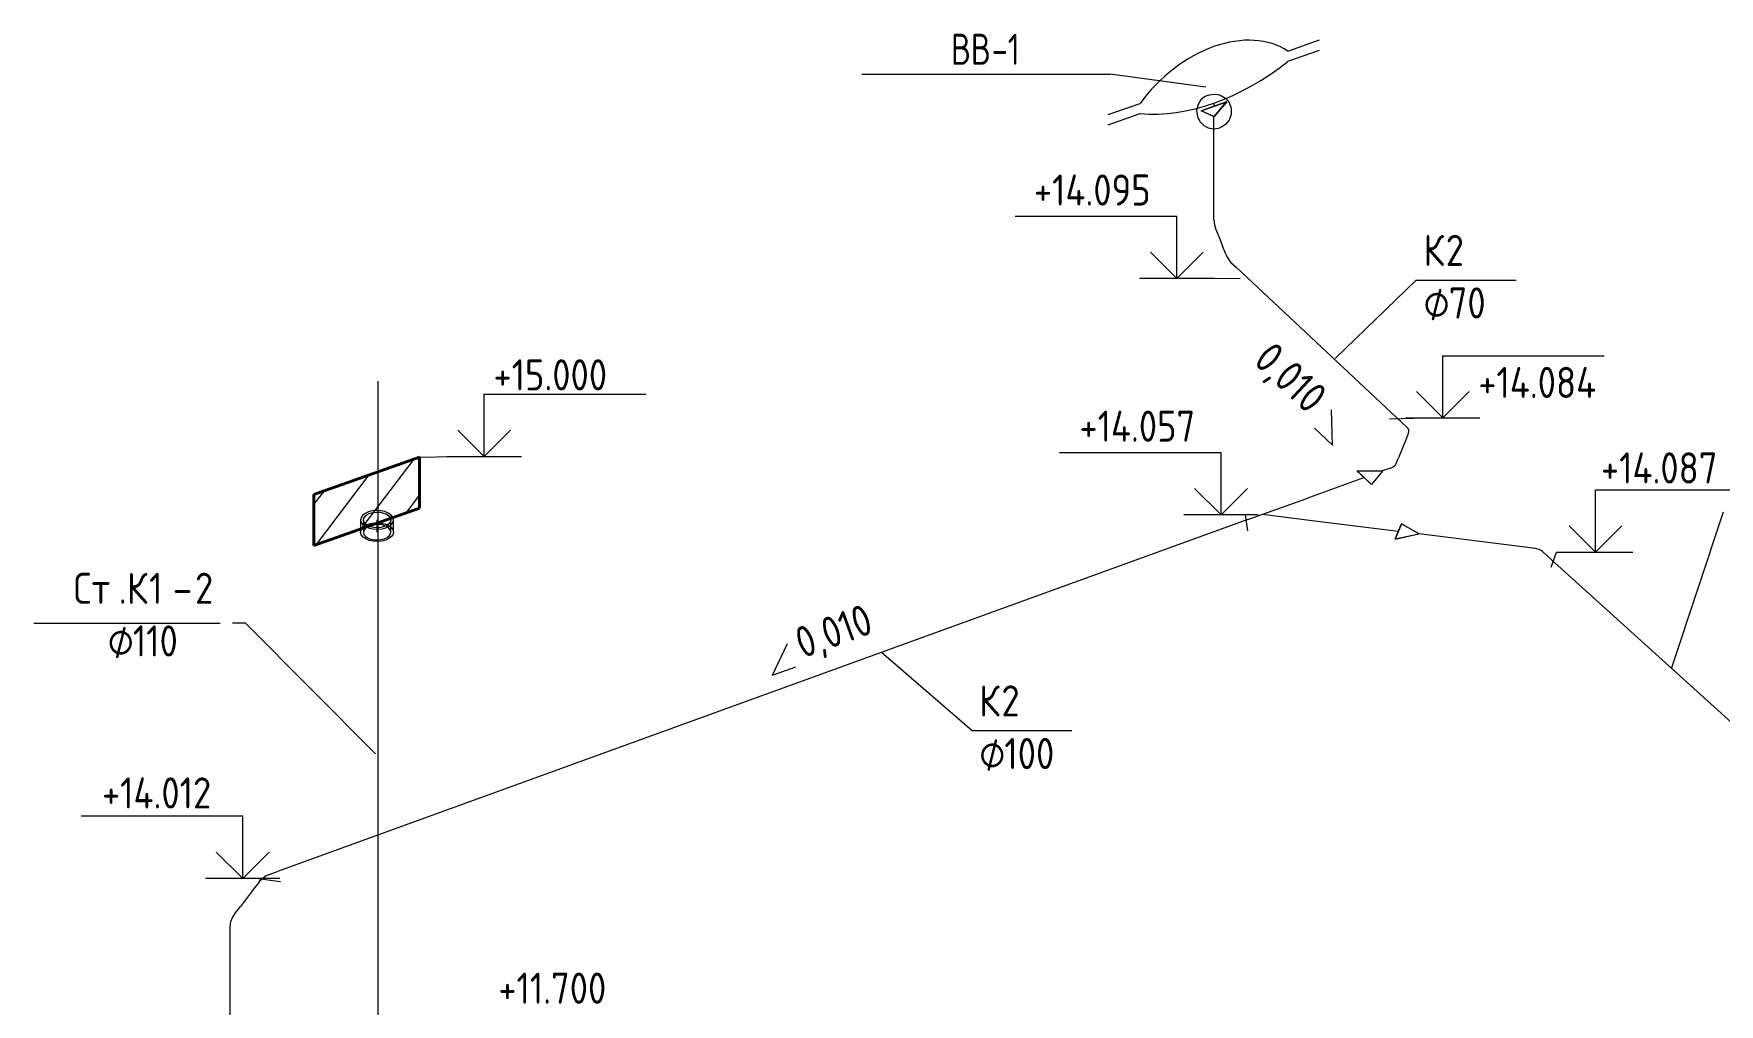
# Model space of a CAD drawing. Header units: millimetres. Extents: x 56023 to 81647, y 35036 to 59756.
# Drawn here: x 56514 to 63295, y 55853 to 59756 of the extents above; entities that cross this region are included whole.
import ezdxf

# ---------------------------------------------------------------- set-up
doc = ezdxf.new("R2010")
doc.units = ezdxf.units.MM
for name, color, linetype, lineweight in [('Арматура трубопроводов', 7, 'Continuous', 20), ('Высотные отметки', 7, 'Continuous', 9), ('Марки оборудования', 7, 'Continuous', 20), ('Марки труб', 7, 'Continuous', 20), ('Обобщенные модели', 7, 'Continuous', 20), ('Оборудование', 7, 'Continuous', 20), ('Соединительные детали трубопроводов', 7, 'Continuous', 20), ('Типовые аннотации', 7, 'Continuous', 20), ('Трубы', 7, 'Continuous', 20)]:
    doc.layers.add(name, color=color, linetype=linetype, lineweight=lineweight)
doc.styles.add('GOST Common', font='GOST Common.ttf', dxfattribs={"width": 0.9, "height": 125})
doc.styles.add('GOST Common_1', font='GOST Common.ttf', dxfattribs={"width": 0.9, "height": 125})
doc.styles.add('GOST Common_2', font='GOST Common.ttf', dxfattribs={"width": 0.8, "height": 125})

# ---------------------------------------------------------------- blocks, each defined once
blk = doc.blocks.new('ADSK_ВоронкаВодосточная_Электрообогрев_DN110 - С прижимным фланцем_ битумной прокладкой_Q_8_Lпат_102-1407368-О_Схема систем К1_К2_ АБК')
at = {"layer": 'Оборудование', "color": 116, "true_color": 0x008040}
for p, q in [((61559.4, 59686.2), (61686.9, 59731.3)), ((61559.4, 59645.2), (61686.9, 59690.2)), ((60836.6, 59431.2), (60964.2, 59476.2)), ((60836.6, 59390.1), (60964.2, 59435.1))]:
    blk.add_line(p, q, dxfattribs=at)
for centre, major_axis, start_param, end_param in [((61261.8, 59307.4), (327.4, 355.5), 0.112105, 1.731673), ((61261.8, 60162), (565, 613.4), 3.630381, 4.496582)]:
    blk.add_ellipse(centre, major_axis=major_axis, ratio=0.698561, start_param=start_param, end_param=end_param, dxfattribs=at)
blk = doc.blocks.new('ADSK_ЧугунБезраструбный_Отвод - Отвод чугунный безраструбный_Составной-3767347-О_Схема систем К1_К2_ АБК')
at = {"layer": 'Соединительные детали трубопроводов', "color": 116, "true_color": 0x008040}
for p, q in [((61311, 58866.5), (61296.6, 58902.3)), ((61330.1, 58836.4), (61350.5, 58817.3))]:
    blk.add_line(p, q, dxfattribs=at)
blk.add_ellipse((61330.4, 58878.9), major_axis=(-17.3, 49), ratio=0.432419, start_param=1.671699, end_param=2.447098, dxfattribs=at)
blk = doc.blocks.new('ADSK_ЧугунБезраструбный_Отвод - Отвод чугунный безраструбный_Составной-3767361-О_Схема систем К1_К2_ АБК')
at = {"layer": 'Соединительные детали трубопроводов', "color": 116, "true_color": 0x008040}
for p, q in [((62038, 58173.4), (62017.8, 58192.4)), ((62044.4, 58150.7), (62035.6, 58129))]:
    blk.add_line(p, q, dxfattribs=at)
blk.add_ellipse((61993.8, 58157.6), major_axis=(-52, 0), ratio=0.579638, start_param=2.910628, end_param=3.69598, dxfattribs=at)
blk = doc.blocks.new('ADSK_ЧугунБезраструбный_Отвод - Отвод чугунный безраструбный_Составной-3767368-О_Схема систем К1_К2_ АБК')
at = {"layer": 'Соединительные детали трубопроводов', "color": 116, "true_color": 0x008040}
for p, q in [((61994.8, 58028.4), (62003.6, 58050.1)), ((61971.5, 58009.6), (61938.8, 57997.7))]:
    blk.add_line(p, q, dxfattribs=at)
blk.add_ellipse((61944.2, 58035.1), major_axis=(52, 0.3), ratio=0.578565, start_param=5.262927, end_param=6.048279, dxfattribs=at)
blk = doc.blocks.new('ADSK_ЧугунБезраструбный_Переход-эксцентрик - Переходник чугунный безраструбный-3767375-О_Схема систем К1_К2_ АБК')
at = {"layer": 'Соединительные детали трубопроводов', "color": 116, "true_color": 0x008040}
for p, q in [((61837.6, 57997.7), (61938.6, 57998)), ((61837.6, 57997.7), (61837.6, 57996.8)), ((61895.5, 57943.8), (61837.6, 57997.7)), ((61938.6, 57997.2), (61837.6, 57996.8)), ((61837.6, 57996.8), (61895.5, 57943)), ((61939.1, 57997.5), (61895.5, 57943.8)), ((61939.1, 57996.7), (61895.5, 57943)), ((61938.6, 57997.2), (61938.6, 57998)), ((61938.6, 57998), (61939.1, 57997.5)), ((61939.1, 57996.7), (61938.6, 57997.2)), ((61939.1, 57997.5), (61939.1, 57996.7)), ((61895.5, 57943), (61895.5, 57943.8))]:
    blk.add_line(p, q, dxfattribs=at)
blk = doc.blocks.new('ADSK_ЧугунБезраструбный_Отвод - Отвод чугунный безраструбный_Составной-3767380-О_Схема систем К1_К2_ АБК')
at = {"layer": 'Соединительные детали трубопроводов', "color": 116, "true_color": 0x008040}
for p, q in [((62551.4, 57686.5), (62514, 57691.2)), ((62583.7, 57673.6), (62604, 57655.3))]:
    blk.add_line(p, q, dxfattribs=at)
blk.add_ellipse((62539.5, 57657.9), major_axis=(52, 0.6), ratio=0.564884, start_param=0.548262, end_param=1.333619, dxfattribs=at)
blk = doc.blocks.new('ADSK_ЧугунБезраструбный_Тройник - Тройник чугунный безраструбный-3767387-О_Схема систем К1_К2_ АБК')
at = {"layer": 'Соединительные детали трубопроводов', "color": 116, "true_color": 0x008040}
for p, q in [((61397.7, 57802.2), (61631.5, 57886.3)), ((61457.2, 57823.6), (61656.7, 57798.5))]:
    blk.add_line(p, q, dxfattribs=at)
blk = doc.blocks.new('ADSK_ЧугунБезраструбный_Переход-эксцентрик - Переходник чугунный безраструбный-3767388-О_Схема систем К1_К2_ АБК')
at = {"layer": 'Соединительные детали трубопроводов', "color": 116, "true_color": 0x008040}
for p, q in [((61990.5, 57724.7), (62015.7, 57785.7)), ((62015.7, 57784.9), (61990.5, 57723.9)), ((62015.7, 57785.7), (62015.7, 57784.9)), ((62015.7, 57785.7), (62086, 57746)), ((62086, 57745.2), (62015.7, 57784.9)), ((61990.5, 57724.7), (62085.8, 57745.5)), ((61990.5, 57723.9), (62085.8, 57744.7)), ((61990.5, 57723.9), (61990.5, 57724.7)), ((62086, 57746), (62085.8, 57745.5)), ((62085.8, 57745.5), (62085.8, 57744.7)), ((62085.8, 57744.7), (62086, 57745.2)), ((62086, 57745.2), (62086, 57746))]:
    blk.add_line(p, q, dxfattribs=at)
blk = doc.blocks.new('ADSK_ЧугунБезраструбный_Отвод - Отвод чугунный безраструбный_Составной-3767396-О_Схема систем К1_К2_ АБК')
at = {"layer": 'Соединительные детали трубопроводов', "color": 116, "true_color": 0x008040}
for p, q in [((57461, 56374.9), (57495.1, 56387.2)), ((57417.6, 56341.9), (57393.5, 56310.2))]:
    blk.add_line(p, q, dxfattribs=at)
blk.add_ellipse((57461.7, 56314.9), major_axis=(49.7, 53.9), ratio=0.698561, start_param=0.931889, end_param=1.707287, dxfattribs=at)
blk = doc.blocks.new('ADSK_ЧугунБезраструбный_Отвод - Отвод чугунный безраструбный_Составной-3767398-О_Схема систем К1_К2_ АБК')
at = {"layer": 'Соединительные детали трубопроводов', "color": 116, "true_color": 0x008040}
for p, q in [((57321.6, 56215.3), (57345.4, 56246.7)), ((57303.3, 56166.2), (57303.3, 56133.7))]:
    blk.add_line(p, q, dxfattribs=at)
blk.add_ellipse((57365.7, 56188.2), major_axis=(49.7, 53.9), ratio=0.698561, start_param=1.707287, end_param=2.492685, dxfattribs=at)
blk = doc.blocks.new('ADSK_ЧугунБезраструбный_Отвод - Отвод чугунный безраструбный_Составной-3767400-О_Схема систем К1_К2_ АБК')
at = {"layer": 'Соединительные детали трубопроводов', "color": 116, "true_color": 0x008040}
for p, q in [((61261.8, 59006.5), (61261.8, 59038.1)), ((61269.8, 58968.9), (61284.1, 58933.4))]:
    blk.add_line(p, q, dxfattribs=at)
blk.add_ellipse((61289.2, 58981.3), major_axis=(-17.3, 49), ratio=0.432591, start_param=0.886227, end_param=1.671625, dxfattribs=at)
blk = doc.blocks.new('ADSK_ЧугунБезраструбный_Переход-эксцентрик - Переходник чугунный безраструбный-3767407-О_Схема систем К1_К2_ АБК')
at = {"layer": 'Соединительные детали трубопроводов', "color": 116, "true_color": 0x008040}
for p, q in [((61312.3, 59482.7), (61210.2, 59446.7)), ((61210.8, 59446.2), (61312.8, 59482.2)), ((61262.2, 59423.3), (61312.3, 59482.7)), ((61312.8, 59482.2), (61262.7, 59422.8)), ((61312.8, 59482.2), (61312.3, 59482.7)), ((61261.4, 59423), (61210.2, 59446.7)), ((61210.2, 59446.7), (61210.8, 59446.2)), ((61261.9, 59422.5), (61210.8, 59446.2)), ((61261.4, 59423), (61262.2, 59423.3)), ((61261.9, 59422.5), (61261.4, 59423)), ((61262.7, 59422.8), (61261.9, 59422.5)), ((61262.2, 59423.3), (61262.7, 59422.8))]:
    blk.add_line(p, q, dxfattribs=at)
for points in [[(61238.5, 59509.7, 0), (61223.4, 59502.2, 0), (61209.2, 59489.9, 0), (61197.5, 59471.5, 0), (61191.9, 59447.5, 0), (61195.1, 59422.5, 0), (61205.6, 59401.9, 0), (61220.7, 59387, 0), (61238.6, 59377.7, 0), (61259.5, 59373.7, 0), (61279.2, 59375.9, 0), (61285.1, 59377.7, 0)], [(61238.5, 59509.7, 0), (61259.4, 59513.7, 0), (61279.1, 59511.5, 0), (61294.6, 59505.6, 0), (61309.2, 59495.2, 0), (61322.2, 59479.1, 0), (61330.5, 59457.1, 0), (61330.6, 59431.1, 0), (61322.4, 59408.7, 0), (61308.7, 59391.7, 0), (61291.7, 59380.4, 0), (61285.1, 59377.7, 0)]]:
    blk.add_polyline3d(points, dxfattribs=at)
blk = doc.blocks.new('VK__GM__УГО_Пол для схемы_R21 - UD_УГО пола B1_1 L_500_H_250-V25-О_Схема систем К1_К2_ АБК')
at = {"layer": 'Обобщенные модели', "lineweight": 9}
h = blk.add_hatch(dxfattribs=at)
h.set_pattern_fill('FP_25', color=256, style=0, pattern_type=2)
h.set_pattern_definition([(52.835, (55765.71, 56957.45), (-90.1847, 55.314), [])])
h.paths.add_polyline_path([(58065.8, 58053.2), (58065.8, 57847.8), (57640.7, 57697.8), (57640.7, 57903.2)])
h = blk.add_hatch(dxfattribs=at)
h.set_pattern_fill('FP_26', color=256, style=0, pattern_type=2)
h.set_pattern_definition([(32.616, (65125.97, 50725.23), (-55.8256, 138.5568), [])])
h.paths.add_polyline_path([(57640.7, 57697.8), (57640.2, 57698.2), (57640.2, 57903.6), (57640.7, 57903.2)])
at = {"layer": 'Обобщенные модели', "lineweight": 35}
for p, q in [((57640.2, 57903.6), (58065.3, 58053.7)), ((58065.8, 58053.2), (57640.7, 57903.2)), ((58065.3, 58053.7), (58065.3, 57848.3)), ((58065.8, 58053.2), (58065.3, 58053.7)), ((58065.8, 57847.8), (58065.8, 58053.2)), ((57640.2, 57698.2), (57640.2, 57903.6)), ((57640.2, 57903.6), (57640.7, 57903.2)), ((58065.3, 57848.3), (57640.2, 57698.2)), ((57640.7, 57903.2), (57640.7, 57697.8)), ((57640.7, 57697.8), (58065.8, 57847.8)), ((58065.3, 57848.3), (58065.8, 57847.8)), ((57640.2, 57698.2), (57640.7, 57697.8))]:
    blk.add_line(p, q, dxfattribs=at)
blk = doc.blocks.new('VK__PA__ПМ_Муфта ротивопожарная_Огнеза_R21 - Противопожарная муфта _ОГРАКС-ПМ-110_-V29-О_Схема систем К1_К2_ АБК')
at = {"layer": 'Арматура трубопроводов'}
for p, q in [((57828.9, 57801), (57828.9, 57751.7)), ((57839.9, 57801), (57839.9, 57751.7)), ((57894.9, 57751.8), (57894.9, 57801.1)), ((57949.9, 57751.7), (57949.9, 57801)), ((57960.9, 57751.7), (57960.9, 57801))]:
    blk.add_line(p, q, dxfattribs=at)
for points in [[(57860.2, 57833, 0), (57846.8, 57826.8, 0), (57836.8, 57818.8, 0), (57830.7, 57809.6, 0), (57828.9, 57799.9, 0), (57831.7, 57790.2, 0), (57838.8, 57781.2, 0), (57849.7, 57773.6, 0), (57863.7, 57767.9, 0), (57879.8, 57764.4, 0), (57896.9, 57763.4, 0), (57913.9, 57765, 0), (57929.7, 57769, 0)], [(57929.7, 57719.7, 0), (57913.9, 57715.7, 0), (57896.9, 57714.1, 0), (57879.8, 57715.1, 0), (57863.7, 57718.6, 0), (57849.7, 57724.3, 0), (57838.8, 57731.9, 0), (57831.7, 57740.9, 0), (57828.9, 57750.6, 0), (57830.7, 57760.3, 0), (57836.8, 57769.5, 0), (57846.8, 57777.5, 0), (57860.2, 57783.7, 0)], [(57923.9, 57774.3, 0), (57910.8, 57771, 0), (57896.6, 57769.7, 0), (57882.3, 57770.5, 0), (57868.9, 57773.4, 0), (57857.2, 57778.2, 0), (57848.1, 57784.5, 0), (57842.2, 57792, 0), (57839.9, 57800, 0), (57841.4, 57808.2, 0), (57846.5, 57815.8, 0), (57854.8, 57822.5, 0), (57866, 57827.7, 0)], [(57866, 57778.4, 0), (57854.8, 57773.2, 0), (57846.5, 57766.6, 0), (57841.4, 57758.9, 0), (57839.9, 57750.8, 0), (57842.2, 57742.7, 0), (57848.1, 57735.2, 0), (57857.2, 57728.9, 0), (57868.9, 57724.1, 0), (57882.3, 57721.2, 0), (57896.6, 57720.4, 0), (57910.8, 57721.7, 0), (57923.9, 57725.1, 0)], [(57929.7, 57769, 0), (57943, 57775.2, 0), (57953.1, 57783.2, 0), (57959.2, 57792.4, 0), (57960.9, 57802.2, 0), (57958.1, 57811.9, 0), (57951, 57820.8, 0), (57940.1, 57828.4, 0), (57926.1, 57834.2, 0), (57910, 57837.6, 0), (57892.9, 57838.6, 0), (57875.9, 57837, 0), (57860.2, 57833, 0)], [(57860.2, 57783.7, 0), (57875.9, 57787.7, 0), (57892.9, 57789.3, 0), (57910, 57788.3, 0), (57926.1, 57784.9, 0), (57940.1, 57779.1, 0), (57951, 57771.5, 0), (57958.1, 57762.6, 0), (57960.9, 57752.9, 0), (57959.2, 57743.1, 0), (57953.1, 57733.9, 0), (57943, 57725.9, 0), (57929.7, 57719.7, 0)], [(57866, 57827.7, 0), (57879.1, 57831, 0), (57893.2, 57832.3, 0), (57907.5, 57831.5, 0), (57920.9, 57828.6, 0), (57932.6, 57823.8, 0), (57941.7, 57817.5, 0), (57947.6, 57810, 0), (57949.9, 57802, 0), (57948.5, 57793.8, 0), (57943.4, 57786.2, 0), (57935, 57779.5, 0), (57923.9, 57774.3, 0)], [(57923.9, 57725.1, 0), (57935, 57730.2, 0), (57943.4, 57736.9, 0), (57948.5, 57744.5, 0), (57949.9, 57752.7, 0), (57947.6, 57760.8, 0), (57941.7, 57768.2, 0), (57932.6, 57774.6, 0), (57920.9, 57779.3, 0), (57907.5, 57782.2, 0), (57893.2, 57783.1, 0), (57879.1, 57781.7, 0), (57866, 57778.4, 0)]]:
    blk.add_polyline3d(points, dxfattribs=at)
blk = doc.blocks.new('VK-OV__AP__M_Труба_R21_rfa - Тип системы_Условный диаметр-2319978-О_Схема систем К1_К2_ АБК')
at = {"layer": 'Марки труб'}
blk.add_line((63430, 57832.8), (63830, 57832.8), dxfattribs=at)
blk = doc.blocks.new('VK-OV__AP__M_Труба_R21_rfa - Тип системы_Номер стояка_Внешний диаметр-2090451-О_Схема систем К1_К2_ АБК')
at = {"layer": 'Марки труб'}
blk.add_line((63836.9, 47652), (64586.9, 47652), dxfattribs=at)
blk = doc.blocks.new('VK__AP__М_Орудование_Короткое имя _ Комментарий_R21 - Короткое имя_Комментарии 15-1783839-О_Схема систем К1_К2_ АБК')
at = {"layer": 'Марки оборудования'}
blk.add_line((59844.5, 59593.1), (60844.5, 59593.1), dxfattribs=at)
blk = doc.blocks.new('Высотные отметки - Стрелка вверх-261779-О_Схема систем К1_К2_ АБК')
at = {"layer": 'Типовые аннотации'}
for p, q in [((67651.5, 46110.5), (68301.5, 46110.5)), ((67651.5, 45860.5), (67651.5, 46110.5)), ((67651.5, 45860.5), (67545.5, 45966.5)), ((67651.5, 45860.5), (67757.6, 45966.5)), ((67501.5, 45860.5), (67801.5, 45860.5))]:
    blk.add_line(p, q, dxfattribs=at)
blk = doc.blocks.new('ADSK_M_Трубы_Уклоны - Проект_0_0Х0_Знак слева-264625-О_Схема систем К1_К2_ АБК')
at = {"layer": 'Марки труб'}
for q in [(65173.1, 52937), (65106, 52862.9)]:
    blk.add_line((65031.9, 52930), q, dxfattribs=at)
blk = doc.blocks.new('ADSK_M_Трубы_Уклоны - Проект_0_0Х0_Знак справа-264627-О_Схема систем К1_К2_ АБК')
at = {"layer": 'Марки труб'}
for q in [(59722, 50288.3), (59653.6, 50215.3)]:
    blk.add_line((59726.6, 50147), q, dxfattribs=at)

msp = doc.modelspace()

# ---------------------------------------------------------------- linework, layer by layer
at = {"layer": 'Высотные отметки', "lineweight": 20}
for p, q in [((61184.4, 58771.2), (61111.9, 58771.2)), ((61366.9, 58769.9), (61184.4, 58771.2)), ((61967.5, 58207.4), (62112.7, 58211.2)), ((62112.7, 58211.2), (62181.9, 58211.2)), ((58065.8, 58053.2), (58205.6, 58056.2)), ((58205.6, 58056.2), (58325.7, 58056.2)), ((61388.1, 57820.7), (61290, 57820.7)), ((61398.1, 57757.2), (61388.1, 57820.7)), ((62618.2, 57610.4), (62640.2, 57671.5)), ((62640.2, 57671.5), (62797, 57671.5)), ((57405.7, 56358.8), (57354.5, 56358.8)), ((57506.1, 56346), (57405.7, 56358.8))]:
    msp.add_line(p, q, dxfattribs=at)
at = {"layer": 'Марки оборудования'}
msp.add_line((61229, 59541.6), (60844.5, 59593.1), dxfattribs=at)
at = {"layer": 'Марки труб'}
for p, q in [((61748.7, 58450.7), (62076.9, 58765.8)), ((63101.8, 57202.7), (63311.9, 57832.8)), ((57365.5, 57385.6), (57313.8, 57385.6)), ((57888.7, 56860.5), (57365.5, 57385.6)), ((59924.7, 57268.8), (60289.4, 56953.8))]:
    msp.add_line(p, q, dxfattribs=at)
at = {"layer": 'Трубы', "color": 116, "true_color": 0x008040}
for p, q in [((61261.8, 59476.9), (61261.8, 59464.2)), ((61261.8, 59038.1), (61261.8, 59423.2)), ((61284.1, 58933.4), (61296.6, 58902.3)), ((61350.5, 58817.3), (62017.8, 58192.4)), ((62035.6, 58129), (62003.6, 58050.1)), ((61866.6, 57971.5), (61631.5, 57886.3)), ((61397.7, 57802.2), (57495.1, 56387.2)), ((61656.7, 57798.5), (62003.1, 57755.2)), ((62514, 57691.2), (62085.9, 57744.8)), ((64396.4, 56032.5), (62604, 57655.3)), ((57393.5, 56310.2), (57345.4, 56246.7)), ((57303.3, 56133.7), (57303.3, 54055.8))]:
    msp.add_line(p, q, dxfattribs=at)
at = {"layer": 'Трубы', "color": 24, "true_color": 0xa52900}
msp.add_line((57899, 54907.6), (57899, 58359.4), dxfattribs=at)

# ---------------------------------------------------------------- block references
at = {"layer": 'Арматура трубопроводов'}
msp.add_blockref('VK__PA__ПМ_Муфта ротивопожарная_Огнеза_R21 - Противопожарная муфта _ОГРАКС-ПМ-110_-V29-О_Схема систем К1_К2_ АБК', (0, 0), dxfattribs=at)
at = {"layer": 'Высотные отметки', "lineweight": 20, "extrusion": (0, 0, -1)}
for p in [(-128763.5, 12910.8), (-128941.5, 11960.3), (-125006, 10498.3)]:
    msp.add_blockref('Высотные отметки - Стрелка вверх-261779-О_Схема систем К1_К2_ АБК', p, dxfattribs=at)
at = {"layer": 'Высотные отметки', "lineweight": 20}
for p in [(-5469.7, 12350.8), (-9325.8, 12195.7), (-4854.5, 11811)]:
    msp.add_blockref('Высотные отметки - Стрелка вверх-261779-О_Схема систем К1_К2_ АБК', p, dxfattribs=at)
at = {"layer": 'Марки оборудования'}
msp.add_blockref('VK__AP__М_Орудование_Короткое имя _ Комментарий_R21 - Короткое имя_Комментарии 15-1783839-О_Схема систем К1_К2_ АБК', (0, 0), dxfattribs=at)
at = {"layer": 'Марки труб'}
for name, p in [('VK-OV__AP__M_Труба_R21_rfa - Тип системы_Условный диаметр-2319978-О_Схема систем К1_К2_ АБК', (-1353.1, 932.9)), ('VK-OV__AP__M_Труба_R21_rfa - Тип системы_Номер стояка_Внешний диаметр-2090451-О_Схема систем К1_К2_ АБК', (-7323.1, 9733.6)), ('VK-OV__AP__M_Труба_R21_rfa - Тип системы_Условный диаметр-2319978-О_Схема систем К1_К2_ АБК', (-3140.5, -879))]:
    msp.add_blockref(name, p, dxfattribs=at)
for name, p, rotation in [('ADSK_M_Трубы_Уклоны - Проект_0_0Х0_Знак справа-264627-О_Схема систем К1_К2_ АБК', (2013.6, 7953.2), 0.001770332544184887), ('ADSK_M_Трубы_Уклоны - Проект_0_0Х0_Знак слева-264625-О_Схема систем К1_К2_ АБК', (75813.8, -25068.1), 62.08645631051678)]:
    msp.add_blockref(name, p, dxfattribs=dict(at, rotation=rotation))
at = {"layer": 'Обобщенные модели'}
msp.add_blockref('VK__GM__УГО_Пол для схемы_R21 - UD_УГО пола B1_1 L_500_H_250-V25-О_Схема систем К1_К2_ АБК', (0, 0), dxfattribs=at)
at = {"layer": 'Оборудование', "color": 116, "true_color": 0x008040}
msp.add_blockref('ADSK_ВоронкаВодосточная_Электрообогрев_DN110 - С прижимным фланцем_ битумной прокладкой_Q_8_Lпат_102-1407368-О_Схема систем К1_К2_ АБК', (0, 0), dxfattribs=at)
at = {"layer": 'Соединительные детали трубопроводов', "color": 116, "true_color": 0x008040}
for name in ['ADSK_ЧугунБезраструбный_Переход-эксцентрик - Переходник чугунный безраструбный-3767407-О_Схема систем К1_К2_ АБК', 'ADSK_ЧугунБезраструбный_Отвод - Отвод чугунный безраструбный_Составной-3767400-О_Схема систем К1_К2_ АБК', 'ADSK_ЧугунБезраструбный_Отвод - Отвод чугунный безраструбный_Составной-3767347-О_Схема систем К1_К2_ АБК', 'ADSK_ЧугунБезраструбный_Отвод - Отвод чугунный безраструбный_Составной-3767361-О_Схема систем К1_К2_ АБК', 'ADSK_ЧугунБезраструбный_Отвод - Отвод чугунный безраструбный_Составной-3767368-О_Схема систем К1_К2_ АБК', 'ADSK_ЧугунБезраструбный_Переход-эксцентрик - Переходник чугунный безраструбный-3767375-О_Схема систем К1_К2_ АБК', 'ADSK_ЧугунБезраструбный_Тройник - Тройник чугунный безраструбный-3767387-О_Схема систем К1_К2_ АБК', 'ADSK_ЧугунБезраструбный_Переход-эксцентрик - Переходник чугунный безраструбный-3767388-О_Схема систем К1_К2_ АБК', 'ADSK_ЧугунБезраструбный_Отвод - Отвод чугунный безраструбный_Составной-3767380-О_Схема систем К1_К2_ АБК', 'ADSK_ЧугунБезраструбный_Отвод - Отвод чугунный безраструбный_Составной-3767396-О_Схема систем К1_К2_ АБК', 'ADSK_ЧугунБезраструбный_Отвод - Отвод чугунный безраструбный_Составной-3767398-О_Схема систем К1_К2_ АБК']:
    msp.add_blockref(name, (0, 0), dxfattribs=at)

# ---------------------------------------------------------------- texts
at = {"layer": 'Высотные отметки', "lineweight": 20, "char_height": 125, "attachment_point": 1, "line_spacing_factor": 1.022761, "style": 'GOST Common'}
for s, insert, width in [('+14.095', (60537.3, 59190.1), 589.838), ('+15.000', (58363.3, 58446.7), 576.261), ('+14.084', (62325, 58416.3), 603.415), ('+14.057', (60720.4, 58240.3), 589.838), ('+14.087', (62818.4, 58072.4), 589.838), ('+14.012', (56788.3, 56765.3), 564.193), ('+11.700', (58382.8, 55980.2), 550.616)]:
    msp.add_mtext(s, dxfattribs=dict(at, insert=insert, width=width))
at = {"layer": 'Марки оборудования', "lineweight": 9, "char_height": 125, "attachment_point": 1, "style": 'GOST Common_2'}
for s, insert, width in [('ВВ', (60203.6, 59756.1), 198.818), ('-1', (60367.6, 59756.1), 147.51)]:
    msp.add_mtext(s, dxfattribs=dict(at, insert=insert, width=width))
at = {"layer": 'Марки труб', "lineweight": 9, "char_height": 125, "attachment_point": 1}
for s, insert, width, style in [('\\fGOST Common|b0|i0|c204|p34|;\\W.9;К', (62104.8, 58947.5), 108.228, 'GOST Common'), ('\\fGOST Common|b0|i0|c204|p34|;\\W.9;2', (62194.1, 58947.5), 97.405, 'GOST Common'), ('\\fGOST Common|b0|i0|c254|p34|;\\W.9;⌀', (62104.8, 58735.9), 122.658, 'GOST Common_1'), ('70', (62206, 58735.9), 194.81, 'GOST Common'), ('Ст', (56674.5, 57588.4), 220.063, 'GOST Common'), ('\\fGOST Common|b0|i0|c204|p34|;\\W.9;К', (56888.8, 57588.4), 108.228, 'GOST Common'), ('1 ', (56978.1, 57588.4), 115.443, 'GOST Common'), ('\\fGOST Common|b0|i0|c204|p34|;\\W.9;2', (57162.6, 57588.4), 97.405, 'GOST Common'), ('\\fGOST Common|b0|i0|c204|p34|;\\W.9;–', (57073.3, 57588.4), 108.228, 'GOST Common'), ('\\fGOST Common|b0|i0|c204|p34|;\\W.9;.', (56856, 57588.4), 39.684, 'GOST Common'), ('\\fGOST Common|b0|i0|c254|p34|;\\W.9;⌀', (56811.4, 57376.7), 122.658, 'GOST Common_1'), ('110', (56912.6, 57376.7), 234.494, 'GOST Common'), ('\\fGOST Common|b0|i0|c204|p34|;\\W.9;К', (60317.4, 57135.6), 108.228, 'GOST Common'), ('\\fGOST Common|b0|i0|c204|p34|;\\W.9;2', (60406.7, 57135.6), 97.405, 'GOST Common'), ('\\fGOST Common|b0|i0|c254|p34|;\\W.9;⌀', (60317.4, 56923.9), 122.658, 'GOST Common_1'), ('100', (60418.6, 56923.9), 263.354, 'GOST Common')]:
    msp.add_mtext(s, dxfattribs=dict(at, insert=insert, width=width, style=style))
at = {"layer": 'Марки труб', "lineweight": 9, "char_height": 125, "width": 407.658, "attachment_point": 1, "style": 'GOST Common'}
for insert, rotation in [((61500, 58525.9), 316.87483), ((59563.9, 57360.1), 19.9291)]:
    msp.add_mtext('0,010', dxfattribs=dict(at, insert=insert, rotation=rotation))

doc.saveas('drawing.dxf')
